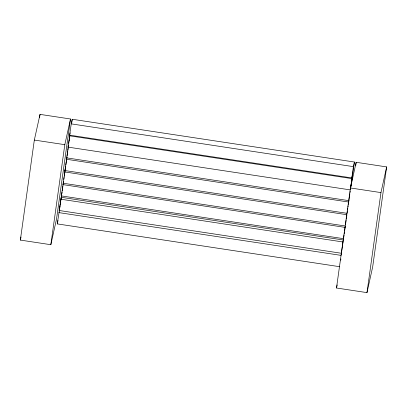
<?xml version="1.0" encoding="UTF-8"?>
<svg xmlns="http://www.w3.org/2000/svg" width="407" height="407" viewBox="0 0 407 407"><rect width="100%" height="100%" fill="white"/><g stroke="black" fill="none" stroke-linecap="round" stroke-linejoin="round"><path stroke-width="0.61" d="M20.35 240.084L34.33 140.059L40.023 114.377L70.503 118.997L56.527 219.027L50.834 244.704L20.35 240.084L21.027 237.027M39.581 117.521L40.023 114.377M50.834 244.704L64.81 144.678L70.503 118.997M339.428 266.666L57.245 223.896L59.59 209.147M69.648 135.165L71.225 123.87L72.248 119.261L354.426 162.032L352.849 173.326L351.826 177.935L69.648 135.165L70.157 132.86M343.254 240.542L341.356 253.266L59.178 210.495L61.615 195.319L61.091 199.084M351.429 183.491L352.655 174.705L350.213 189.886L68.035 147.115L69.826 134.87M59.778 207.331L61.192 197.227M344.078 234.915L343.554 238.68L61.371 195.909L63.278 183.135M345.324 226.007L63.146 183.236L65.161 169.968L64.286 176.241M347.359 211.447L347.095 213.329L64.916 170.558L66.931 157.29L65.878 164.82M349.832 193.752L348.865 200.651L66.687 157.88L68.178 147.217M68.722 143.325L69.79 135.729M59.407 211.131L59.585 209.88M60.302 204.731L60.475 203.475M61.808 193.936L62.073 192.053M62.251 190.802L62.861 186.406M63.039 185.154L63.299 183.272M63.843 179.375L64.108 177.498M65.441 167.954L65.705 166.076M67.124 155.906L67.74 151.516M67.913 150.259L68.178 148.377M68.442 146.495L68.615 145.243M69.246 140.72L69.424 139.469M71.718 123.026L72.248 119.261M336.497 288.003L350.473 187.973L356.166 162.296L386.65 166.916L372.67 266.941L366.977 292.623L336.497 288.003L337.174 284.946M351.826 177.935L353.403 166.641L354.426 162.032M344.256 233.664L344.515 231.781M344.693 230.525L345.35 226.399M345.497 224.75L346.113 220.36M346.286 219.103L346.901 214.713L64.723 171.942M347.532 210.19L347.797 208.308M347.97 207.056L348.148 205.8M348.321 204.543L348.585 202.661M350.005 192.496L350.183 191.239M350.727 187.347L352.233 176.618M340.71 260.175L340.888 258.923M351.078 185.999L351.251 184.747M355.728 165.44L356.166 162.296M366.977 292.623L380.957 192.597L386.65 166.916M68.035 147.115L68.473 145.141M68.376 146.098L68.595 145.106M66.687 157.88L66.906 156.893M64.916 170.558L65.354 168.584M63.146 183.236L63.584 181.257M61.371 195.909L61.701 194.429M59.178 210.495L59.615 208.521M59.829 207.565L60.038 206.614M57.245 223.896L58.013 220.441M348.784 201.541L349.002 200.554M343.477 239.52L343.691 238.568M341.514 253.068L341.005 255.372L58.822 212.607M71.225 123.87L353.403 166.641M69.612 135.821L351.796 178.592M34.33 140.059L64.81 144.678M350.473 187.973L380.957 192.597M66.494 159.264L348.672 202.035M62.953 184.62L345.131 227.386M61.177 197.293L343.376 239.998M60.755 199.206L342.938 241.972"/></g></svg>
